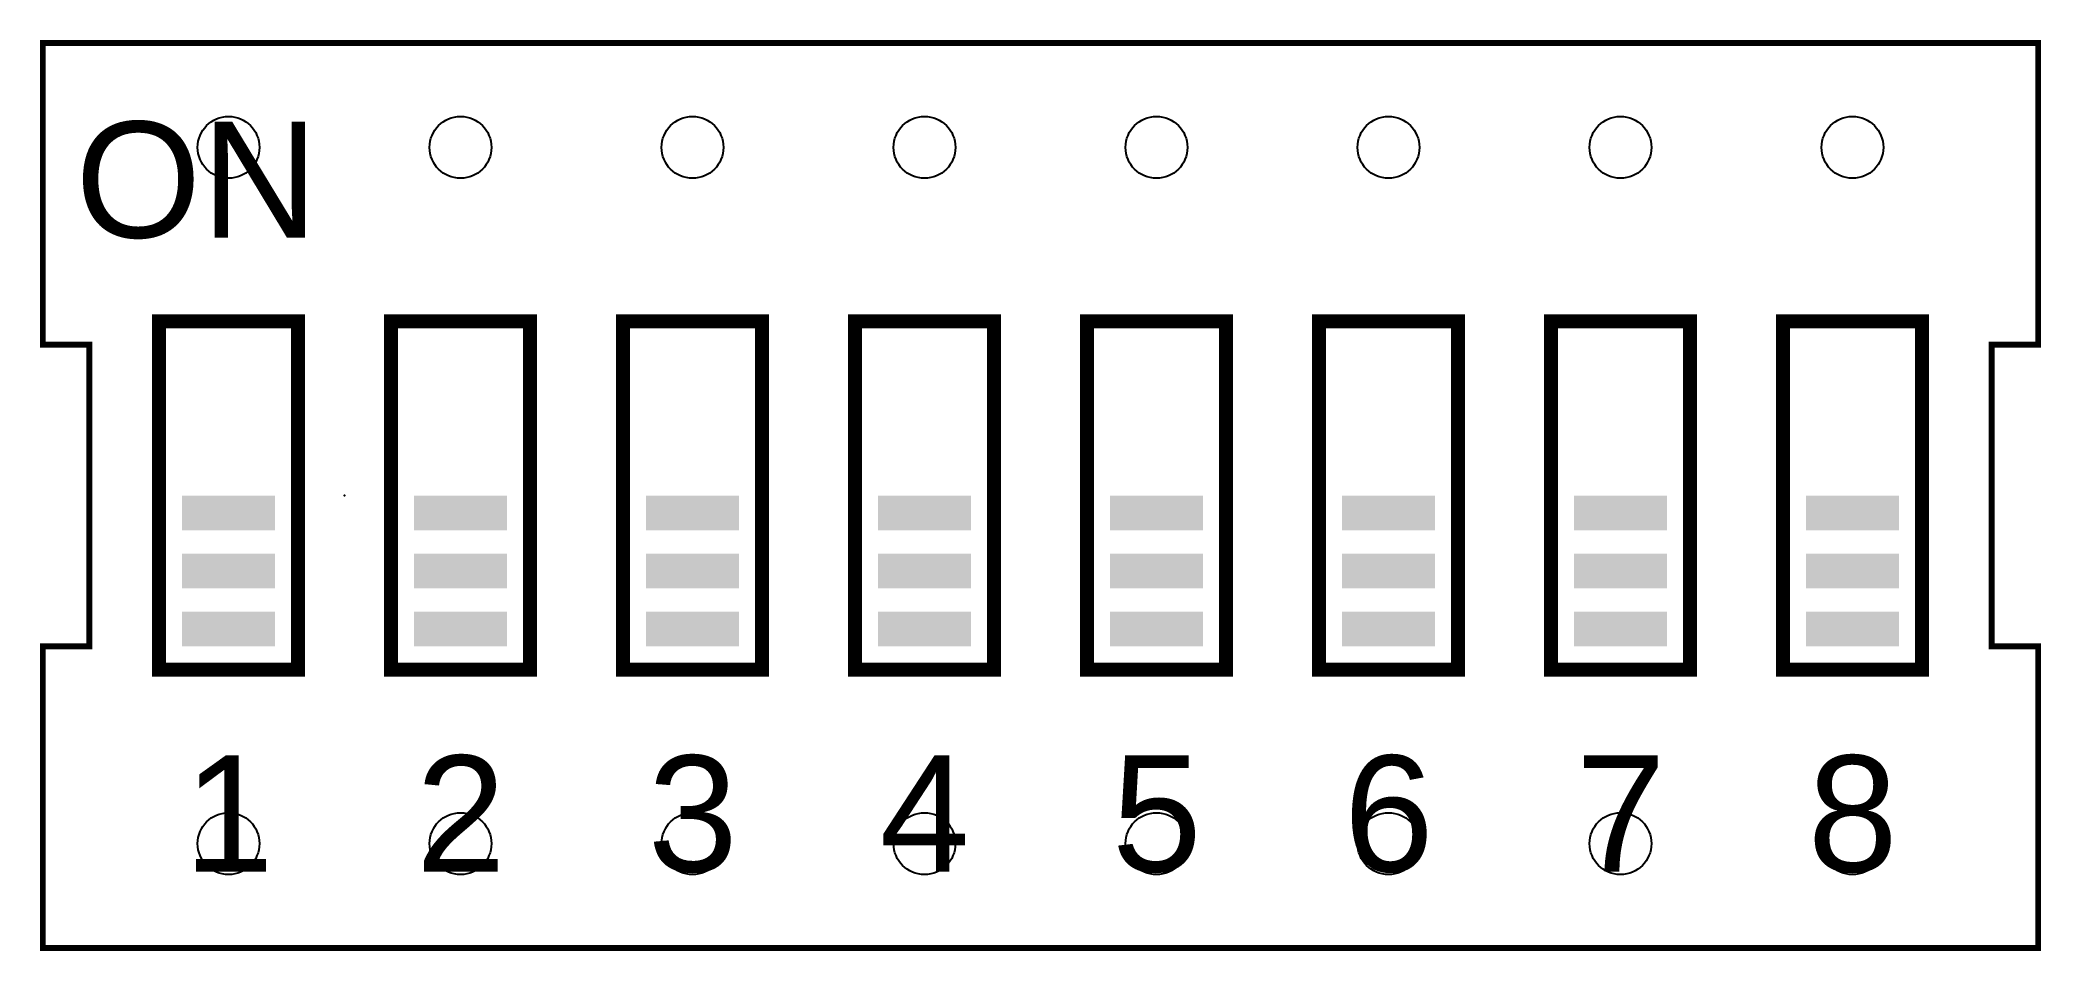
# Model space of a CAD drawing. Extents: x -0.081 to 0.781, y -0.046 to 0.346.
import ezdxf
from ezdxf.enums import TextEntityAlignment as Align

# ---------------------------------------------------------------- set-up
doc = ezdxf.new("R2010")
doc.units = 0
doc.header["$MEASUREMENT"] = 0
doc.layers.get('0').update_dxf_attribs({"linetype": 'CONTINUOUS'})
doc.layers.add('21', color=251, linetype='CONTINUOUS')
doc.layers.add('23', color=178, linetype='CONTINUOUS')
doc.styles.add('Arial', font='arial.ttf')

# ---------------------------------------------------------------- blocks, each defined once
blk = doc.blocks.new('RECT')
blk.add_solid([(-0.5, -0.5), (0.5, -0.5), (-0.5, 0.5), (0.5, 0.5)])

msp = doc.modelspace()

# ---------------------------------------------------------------- wipeouts: each hides what was drawn before it
at = {"linetype": 'ByBlock'}
msp.add_wipeout([(0.78, 0.345), (-0.08, 0.345), (-0.08, 0.215), (-0.06, 0.215), (-0.06, 0.085), (-0.08, 0.085), (-0.08, -0.045), (0.78, -0.045), (0.78, 0.085), (0.76, 0.085), (0.76, 0.215), (0.78, 0.215)], dxfattribs=at)

# ---------------------------------------------------------------- next in the draw order: linework, layer by layer
for centre in [(0, 0.3), (0.1, 0.3), (0.2, 0.3), (0.3, 0.3), (0.4, 0.3), (0.5, 0.3), (0.6, 0.3), (0.7, 0.3), (0, 0), (0.1, 0), (0.2, 0), (0.3, 0), (0.4, 0), (0.5, 0), (0.6, 0), (0.7, 0)]:
    msp.add_circle(centre, 0.01332, dxfattribs=at)
at = {"layer": '21'}
for points, const_width in [([(0.78, 0.345), (-0.08, 0.345), (-0.08, 0.215), (-0.06, 0.215), (-0.06, 0.085), (-0.08, 0.085), (-0.08, -0.045), (0.78, -0.045), (0.78, 0.085), (0.76, 0.085), (0.76, 0.215), (0.78, 0.215)], 0.0025), ([(0.03, 0.225), (-0.03, 0.225), (-0.03, 0.075), (0.03, 0.075)], 0.006), ([(0.13, 0.075), (0.13, 0.225), (0.07, 0.225), (0.07, 0.075)], 0.006), ([(0.23, 0.075), (0.23, 0.225), (0.17, 0.225), (0.17, 0.075)], 0.006), ([(0.33, 0.075), (0.33, 0.225), (0.27, 0.225), (0.27, 0.075)], 0.006), ([(0.43, 0.075), (0.43, 0.225), (0.37, 0.225), (0.37, 0.075)], 0.006), ([(0.53, 0.075), (0.53, 0.225), (0.47, 0.225), (0.47, 0.075)], 0.006), ([(0.63, 0.075), (0.63, 0.225), (0.57, 0.225), (0.57, 0.075)], 0.006), ([(0.73, 0.075), (0.73, 0.225), (0.67, 0.225), (0.67, 0.075)], 0.006)]:
    msp.add_lwpolyline(points, close=True, dxfattribs=dict(at, const_width=const_width))
at = {"layer": '23'}
msp.add_point((0.05, 0.15), dxfattribs=at)

# ---------------------------------------------------------------- next in the draw order: block references
at = {"layer": '21', "xscale": 0.04, "yscale": 0.015}
for p in [(0, 0.1425), (0.1, 0.1425), (0.2, 0.1425), (0.3, 0.1425), (0.4, 0.1425), (0.5, 0.1425), (0.6, 0.1425), (0.7, 0.1425), (0, 0.1175), (0.1, 0.1175), (0.2, 0.1175), (0.3, 0.1175), (0.4, 0.1175), (0.5, 0.1175), (0.6, 0.1175), (0.7, 0.1175), (0, 0.0925), (0.1, 0.0925), (0.2, 0.0925), (0.3, 0.0925), (0.4, 0.0925), (0.5, 0.0925), (0.6, 0.0925), (0.7, 0.0925)]:
    msp.add_blockref('RECT', p, dxfattribs=at)

# ---------------------------------------------------------------- next in the draw order: texts
at = {"linetype": 'ByBlock', "style": 'Arial'}
for s, p in [('ON', (-0.01367, 0.2861)), ('1', (0.00011, 0.01298)), ('2', (0.10011, 0.01298)), ('3', (0.20011, 0.01298)), ('4', (0.30011, 0.01298)), ('5', (0.40011, 0.01298)), ('6', (0.50011, 0.01298)), ('7', (0.60011, 0.01298)), ('8', (0.70011, 0.01298))]:
    msp.add_text(s, height=0.05, dxfattribs=at).set_placement(p, align=Align.MIDDLE_CENTER)

doc.saveas('drawing.dxf')
